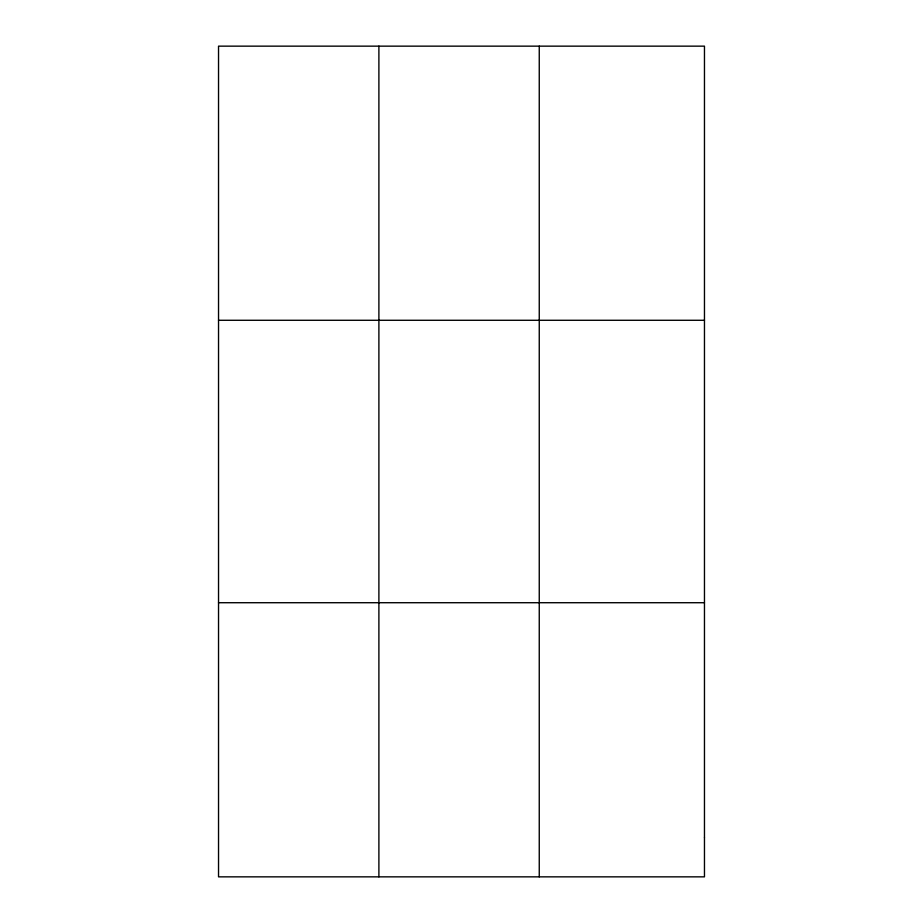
<?xml version="1.0" encoding="UTF-8"?>
<svg xmlns="http://www.w3.org/2000/svg" width="923" height="923" viewBox="0 0 923 923"><rect width="100%" height="100%" fill="white"/><g stroke="black" fill="none" stroke-linecap="round" stroke-linejoin="round"><path stroke-width="1.38" d="M378.892 876.85L378.892 46.15M539.251 876.85L539.251 46.15M218.532 320.281L704.468 320.281M218.532 602.719L704.468 602.719M704.468 837.692L704.468 876.85L218.532 876.85L218.532 46.15L704.468 46.15L704.468 837.692"/></g></svg>
